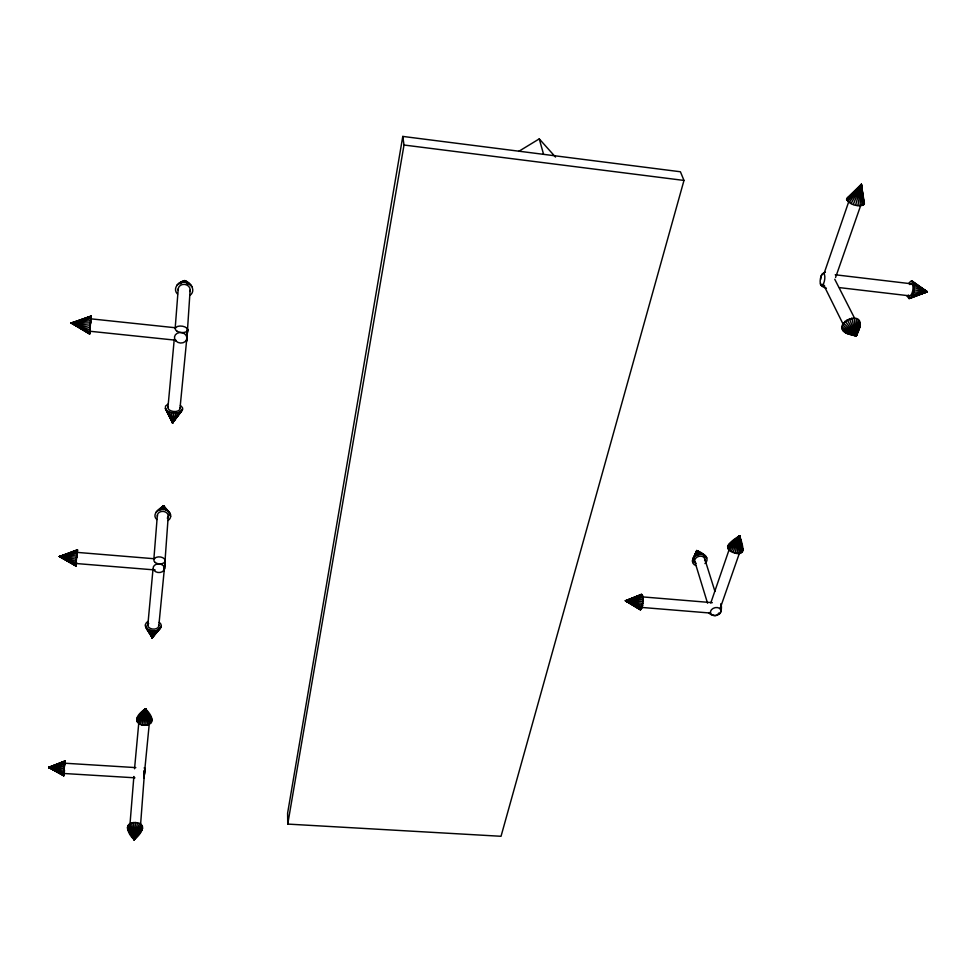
<?xml version="1.0" encoding="UTF-8"?>
<svg xmlns="http://www.w3.org/2000/svg" width="976" height="976" viewBox="0 0 976 976"><rect width="100%" height="100%" fill="white"/><g stroke="black" fill="none" stroke-linecap="round" stroke-linejoin="round"><path stroke-width="1.46" d="M856.245 318.603L856.245 335.915C815.619 329.363 875.411 299.608 856.245 335.915L846.265 333.28M63.745 775.859L64.355 766.489L48.8 767.392L63.745 775.859L64.343 770.869M64.038 770.979L63.952 773.492L134.932 777.811M64.928 763.891L64.904 763.22L135.823 767.612M63.696 775.627L48.8 767.392L65.124 760.865L65.099 763.012M643.184 601.436L642.806 596.141L641.33 594.347L625.567 600.801L640.573 609.793L642.257 607.096L643.184 601.436L625.567 600.801L640.573 609.793M76.555 562.749L75.982 566.08L76.348 560.224M75.982 566.08L59.536 556.54L77.494 549.83L77.433 552.843M91.158 318.505L91.11 315.98L71.419 323.056L89.621 334.085L90.878 318.835L175.57 327.777M739.601 538.569L739.674 535.787C730.719 541.119 720.764 548.768 734.916 553.111C747.628 556.466 741.638 542.558 739.674 535.787L727.913 545.486M76.738 557.955L76.823 555.747M167.982 520.513C173.765 517.097 169.116 509.118 163.395 509.435L163.541 505.922C159.527 508.581 151.195 514.206 156.794 519.549M738.832 553.453L739.674 535.787L728.767 544.571M76.262 561.481L76.226 563.53L155.135 569.96M89.877 328.278L89.853 331.242L175.997 340.234M186.794 338.099L186.575 341.332L187.673 329.058L186.916 336.598M860.051 205.753L861.344 184.44L846.582 199.202C849.462 204.765 858.673 207.485 864.126 204.411L861.344 184.44L846.875 198.287M90.756 323.3L90.853 321.812M164.371 568.422L164.224 570.655L165.2 559.687L164.48 567.141M186.916 338.428L190.125 290.177M144.387 773.199L144.875 768.173L143.997 778.372L144.485 773.346M164.468 568.691A5.673 4.331 3.6 0 0 156.355 564.25A5.673 4.331 3.6 0 0 155.623 571.716A5.673 4.331 3.6 0 0 164.468 568.691L168.238 516.121M140.544 825.074L144.716 769.625M91.11 315.98L89.792 327.607L71.419 323.056L91.183 316.248M76.457 558.821L76.165 561.285L59.536 556.54L77.494 549.83M77.019 557.089L77.128 555.686M175.192 328.082L178.23 288.872M153.891 558.748L157.368 515.182M129.967 824.476L133.871 776.493M127.417 828.709L134.102 839.58L135.518 822.536C148.267 823.488 140.52 835.102 134.102 839.58C127.624 833.98 123.11 821.975 135.518 822.536M906.948 295.972L909.144 298.595C914.524 295.63 915.756 286.297 912.511 281.308L910.632 281.308L908.68 283.589M77.409 549.878L76.323 559.224L59.536 556.54L77.519 550.342M143.923 725.375L145.412 708.783C169.434 732.83 117.12 728.596 145.412 708.783L151.841 719.19M134.542 768.759L138.799 722.691M147.827 625.128L153.012 569.02M167.933 407.553L174.253 339.27M76.579 557.357L77.25 552.392L154.574 558.772M144.094 776.811L149.304 723.387M158.795 625.958L165.139 560.858M179.962 408.724L187.636 329.961M64.379 767.075L64.55 764.672L48.8 767.392L63.83 775.566M64.306 772.016L64.501 770.21M168.006 404.101L165.566 406.053L165.371 408.566L172.557 422.828L173.594 413.019L178.047 412.787L182.341 410.225L182.5 407.712L180.389 405.321M159.234 622.31C164.688 626.299 157.709 632.119 152.915 630.752L152.158 637.718C150.768 633.143 140.971 625.714 147.937 621.444M63.928 772.846L64.27 769.857M858.05 319.628L856.245 335.915L844.46 332.267M64.514 765.831L65.124 760.865M90.109 331.254L89.621 334.085M64.636 764.757L64.904 763.22M64.221 771.943L63.952 773.492M696.059 565.555C690.984 564.299 691.716 557.369 696.047 555.612L696.791 550.61C701.646 552.221 711.297 557.882 704.94 563.567M76.482 562.31L76.287 563.481M736.941 553.453L739.674 535.787L727.559 546.597M857.904 205.619L861.344 184.44L846.582 199.202M402.783 136.42L287.603 813.191L287.749 824.086L501.03 836.286L683.981 180.438L680.418 171.764L402.783 136.42L404.003 145.021L287.749 824.086M90.06 330.327L89.853 331.242M128.076 830.003L134.102 839.58L137.518 822.829M857.038 332.023L856.245 335.915L852.109 334.317M141.947 725.07L145.412 708.783L149.377 715.567M859.392 321.092L856.245 335.915L843.118 330.815M696.022 553.538L696.791 550.61L704.977 555.454M734.916 553.111L739.674 535.787L731.719 543.608L730.072 543.937M855.598 205.192L861.344 184.44L850.157 196.078M860.173 322.873L856.245 335.915L842.325 329.034M127.283 827.343L134.102 839.58L139.336 823.463M165.371 408.566L172.557 422.828L173.496 419.985M140.129 724.412L145.412 708.783L152 720.581M165.786 408.578L172.557 422.828L175.887 413.068M710.784 602.985L729.255 549.268M824.122 273.317L848.595 202.105M720.105 608.536L739.332 553.429M835.566 277.513L860.905 204.875M692.618 562.493L696.791 550.61L706.148 556.503M694.522 556.723L696.791 550.61L701.268 553.807M860.344 324.874L856.245 335.915L842.142 327.045M853.28 204.496L861.344 184.44L864.394 203.496M732.927 552.453L739.674 535.787L742.98 550.44M155.001 630.728L152.158 637.718L145.461 626.299M692.362 561.041L696.791 550.61L701.671 554.368L703.452 554.722M144.35 711.211L145.412 708.783L151.634 721.935M127.673 826.001L134.102 839.58L140.861 824.378M166.152 409.835L167.469 410.981L172.557 422.828L173.765 420.131M693.35 558.052L696.791 550.61L699.084 552.538M138.604 723.46L145.412 708.783L147.474 713.432M692.618 559.529L696.791 550.61L699.755 554.392L701.671 554.368M859.893 326.948L856.245 335.915L842.569 324.984M851.109 203.594L861.344 184.44L864.126 204.411M731.097 551.525L739.674 535.787L741.833 546.548M169.641 415.837L172.557 422.828L178.047 412.787M171.63 420.083L172.557 422.828L174.667 419.046M131.858 834.578L134.102 839.58L141.984 825.537M155.16 632.546L152.158 637.718L146.156 627.617M137.47 722.277L145.412 708.783L150.78 723.155M189.808 295.472C196.408 290.909 190.784 282.503 184.818 280.637C178.669 281.466 172.057 288.53 177.547 294.13M128.564 824.781L134.102 839.58L135.554 837.225M640.171 595.714L641.33 594.347M157.6 510.765L161.308 509.472L163.541 505.922L168.836 511.753M161.967 508.374L163.541 505.922L169.97 513.144M858.868 188.246L861.344 184.44L862.686 197.079M156.977 630.362L152.158 637.718L145.302 624.933M167.469 410.981L169.238 411.933L172.557 422.828L176.705 416.532M129.893 823.768L134.102 839.58L142.63 826.843M849.242 202.532L861.344 184.44L863.272 205.131M171.861 419.948L172.557 422.828L179.913 412.189M729.56 550.403L739.674 535.787L742.638 551.562M156.233 631.838L152.158 637.718L149.804 632.594M141.618 714.164L145.412 708.783L149.474 724.18M136.811 720.947L145.412 708.783L146.193 712.578M172.142 419.851L172.557 422.828L182.719 408.993M131.577 823.024L134.102 839.58L142.752 828.209M169.238 411.933L171.325 412.628L172.557 422.828L181.377 411.311M133.492 822.597L134.102 839.58L141.459 830.759M172.557 422.828L182.341 410.225M161.308 626.153L152.158 637.718L148.95 629.752L147.352 628.8M847.815 201.398L861.344 184.44L861.881 205.582M160.686 509.484L163.541 505.922L170.617 514.718M158.698 629.654L152.158 637.718L151.146 634.937M136.664 719.556L145.412 708.783L147.827 724.924M134.102 839.58L142.362 829.539M855.684 191.284L861.344 184.44L861.466 190.161M728.401 549.146L739.674 535.787L741.784 552.477M160.942 627.47L152.158 637.718L151.451 635.01M145.924 725.327L145.412 708.783L137.909 716.982M160.052 628.666L152.158 637.718L150.841 630.423L148.95 629.752M137.03 718.202L145.412 708.783M846.9 200.263L861.344 184.44M159.686 509.948L163.541 505.922L167.286 510.619M727.718 547.853L739.674 535.787L740.467 542.571M159.332 509.923L163.541 505.922L165.932 509.399M159.417 509.655L163.541 505.922L165.566 509.521M156.221 511.949L163.541 505.922L165.432 509.826M180.389 283.662L184.818 280.637L190.832 284.907M180.438 282.564L184.818 280.637L192.065 286.615M518.671 151.414L539.252 138.885L555.503 157.051M176.998 284.955L184.818 280.637L189.149 283.528M178.523 283.565L184.818 280.637L187.795 283.589M696.047 555.612L699.755 554.392M640.744 594.787L625.567 600.801L640.012 609.683M641.903 594.445L625.567 600.801L641.159 609.366M63.708 774.907L48.8 767.392L65.026 761.134M56.376 771.089L48.8 767.392L65.16 761.109M910.12 298.314L927.2 291.787L912.511 281.308M909.144 298.595L927.2 291.787L911.608 281.015M911.133 297.46L927.2 291.787L913.268 282.198M636.193 597.105L625.567 600.801L635.425 605.998M89.548 333.841L71.419 323.056L90.988 316.334M76.067 566.019L59.536 556.54L77.275 550.464M915.012 295.96L927.2 291.787L918.282 286.151M63.757 773.736L48.8 767.392L64.904 761.902M642.403 595.055L625.567 600.801L641.732 608.451M55.766 770.21L48.8 767.392L61.061 763.232M847.741 197.591L849.132 197.14M89.743 333.707L71.419 323.056L86.962 318.383M89.524 332.999L71.419 323.056L90.817 317.285M75.957 565.592L59.536 556.54L66.441 554.551M917.355 294.593L927.2 291.787L913.829 283.601M912.084 296.07L927.2 291.787L923.43 289.738M76.201 565.409L59.536 556.54L77.116 551.574M642.806 596.141L625.567 600.801L630.874 603.058M63.855 772.187L48.8 767.392L64.733 763.098M51.618 768.234L48.8 767.392L52.875 766.294M631.204 599.313L625.567 600.801L642.257 607.096M80.666 327.899L71.419 323.056L78.47 321.433M89.56 331.62L71.419 323.056L90.622 318.774M922.857 292.69L927.2 291.787L914.158 285.431M75.969 564.579L59.536 556.54L65.502 555.307M67.307 560.126L59.536 556.54L76.921 553.124M643.074 597.641L625.567 600.801L642.696 605.388M51.716 767.209L48.8 767.392L64.172 768.441L64.001 770.381L48.8 767.392L51.74 766.88M912.914 294.264L927.2 291.787L923.235 290.031M629.666 600.191L625.567 600.801L643.013 603.461M74.091 324.227L71.419 323.056L75.628 322.47M89.658 329.778L71.419 323.056L90.402 320.689M76.043 563.103L59.536 556.54L62.501 556.222M63.794 558.089L59.536 556.54L76.714 555.002M643.208 599.447L625.567 600.801L628.361 601.033M74.127 323.947L71.419 323.056L74.42 322.971M913.585 292.141L927.2 291.787L924.443 290.885M161.308 509.472L163.395 509.435M74.359 323.678L71.419 323.056L90.182 322.897M848.4 333.804L850.73 333.78M182.61 282.04L187.124 282.54M62.403 557.272L59.536 556.54L62.476 556.564M62.44 556.918L59.536 556.54L76.506 557.076M48.8 767.392L51.655 767.905M59.536 556.54L62.403 556.784M642.208 607.475L710.345 613.05M642.72 596.909L712.321 602.668M89.975 325.264L71.419 323.056L74.396 323.324M71.419 323.056L74.335 323.361M821.67 285.529L824.647 285.883M839.543 287.627L909.534 295.838M835.224 274.768L911.218 283.784M404.003 145.021L683.981 180.438M914.024 289.848L927.2 291.787L914.219 287.566M150.841 630.423L152.915 630.752M171.325 412.628L173.594 413.019M924.345 291.177L927.2 291.787M911.901 282.113L915.732 284.541M703.513 555.405L706.88 557.796M843.593 322.971L856.245 335.915L854.098 318.078M150.036 716.701L151.17 717.872M184.891 282.04L184.818 280.637L187.502 283.918M863.138 201.3L864.053 202.435M845.143 321.165L856.245 335.915L851.743 318.091M169.129 514.023L170.727 516.341M184.818 280.637L186.331 282.991M847.119 319.689L856.245 335.915L849.364 318.64M742.102 547.89L742.797 549.183M834.761 279.27L854.756 318.554M823.402 284.419L843.642 325.215M704.635 558.54L714.932 591.358M694.863 561.761L707.551 603.192M90.878 318.835L90.939 319.603M539.252 138.885L543.583 154.342M696.791 550.61L697.84 554.832M739.674 535.787L740.491 553.124M642.147 604.339A5.319 1.501 -85.5 0 1 641.854 605.51M720.739 603.79A5.283 1.72 -85.6 0 1 721.069 610.817A5.283 1.72 -85.6 0 1 718.592 613.282M718.373 613.404A5.331 3.148 19 0 1 714.298 615.551A5.331 3.148 19 0 1 708.649 612.611M696.169 563.359A5.148 3.855 -16.3 0 1 695.607 558.394A5.148 3.855 -16.3 0 1 701.89 556.32A5.148 3.855 -16.3 0 1 704.623 560.578M143.984 775.859A5.124 3.672 2.5 0 1 143.85 777.75M134.395 778.067A5.124 3.672 2.5 0 1 133.956 777.152M144.204 767.807A5.124 3.562 1.8 0 1 143.85 771.357M158.673 625.018A5.502 3.575 4.3 0 1 152.317 629.02A5.502 3.575 4.3 0 1 148.694 623.408M157.453 516.292A5.453 4.27 4.3 0 1 163.907 511.497A5.453 4.27 4.3 0 1 167.299 518.183M179.816 407.846A6.039 3.343 6.2 0 1 173.704 411.482A6.039 3.343 6.2 0 1 168.214 406.711M178.303 290.226A5.99 5.136 8.6 0 1 184.659 284.394A5.99 5.136 8.6 0 1 189.795 291.482M909.864 284.589A6.1 2.464 -80.6 0 1 912.841 285.956A6.1 2.464 -80.6 0 1 911.743 293.703A6.1 2.464 -80.6 0 1 908.4 295.008M826.379 288.164A6.112 2.672 16.9 0 1 820.694 283.284M820.84 279.136A6.234 5.014 -28.1 0 1 825.403 272.194M713.029 615.307A5.331 3.904 -15.9 0 0 720.935 610.915A5.331 3.904 -15.9 0 0 713.102 608.414A5.331 3.904 -15.9 0 0 713.029 615.307M155.318 562.554A5.661 3.514 5 0 0 164.883 561.749A5.661 3.514 5 0 0 158.271 556.893A5.661 3.514 5 0 0 155.318 562.554M176.888 331.132A6.234 3.221 6.7 0 0 187.368 330.779A6.234 3.221 6.7 0 0 180.035 326.033A6.234 3.221 6.7 0 0 176.888 331.132M175.948 341.014A6.246 5.258 7.3 0 0 186.562 339.77A6.246 5.258 7.3 0 0 179.584 332.548A6.246 5.258 7.3 0 0 175.948 341.014M823.488 283.735A6.149 2.196 -81.2 0 0 823.854 273.561A6.149 2.196 -81.2 0 0 820.145 281.051A6.149 2.196 -81.2 0 0 823.488 283.735"/></g></svg>
